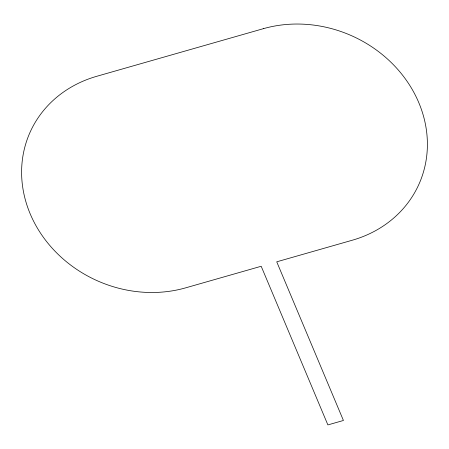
<?xml version="1.0" encoding="UTF-8"?>
<svg xmlns="http://www.w3.org/2000/svg" width="449" height="449" viewBox="0 0 449 449"><rect width="100%" height="100%" fill="white"/><g stroke="black" fill="none" stroke-linecap="round" stroke-linejoin="round"><path stroke-width="0.67" d="M263.322 28.691L96.754 76.296A121.797 108.024 24.1 0 0 30.173 213.808A121.797 108.024 24.1 0 0 185.678 287.843L261.189 266.263L327.882 424.917L343.429 420.477L276.736 261.818L352.246 240.237A121.797 108.024 24.1 0 0 418.827 102.726A121.797 108.024 24.1 0 0 263.322 28.691"/></g></svg>
